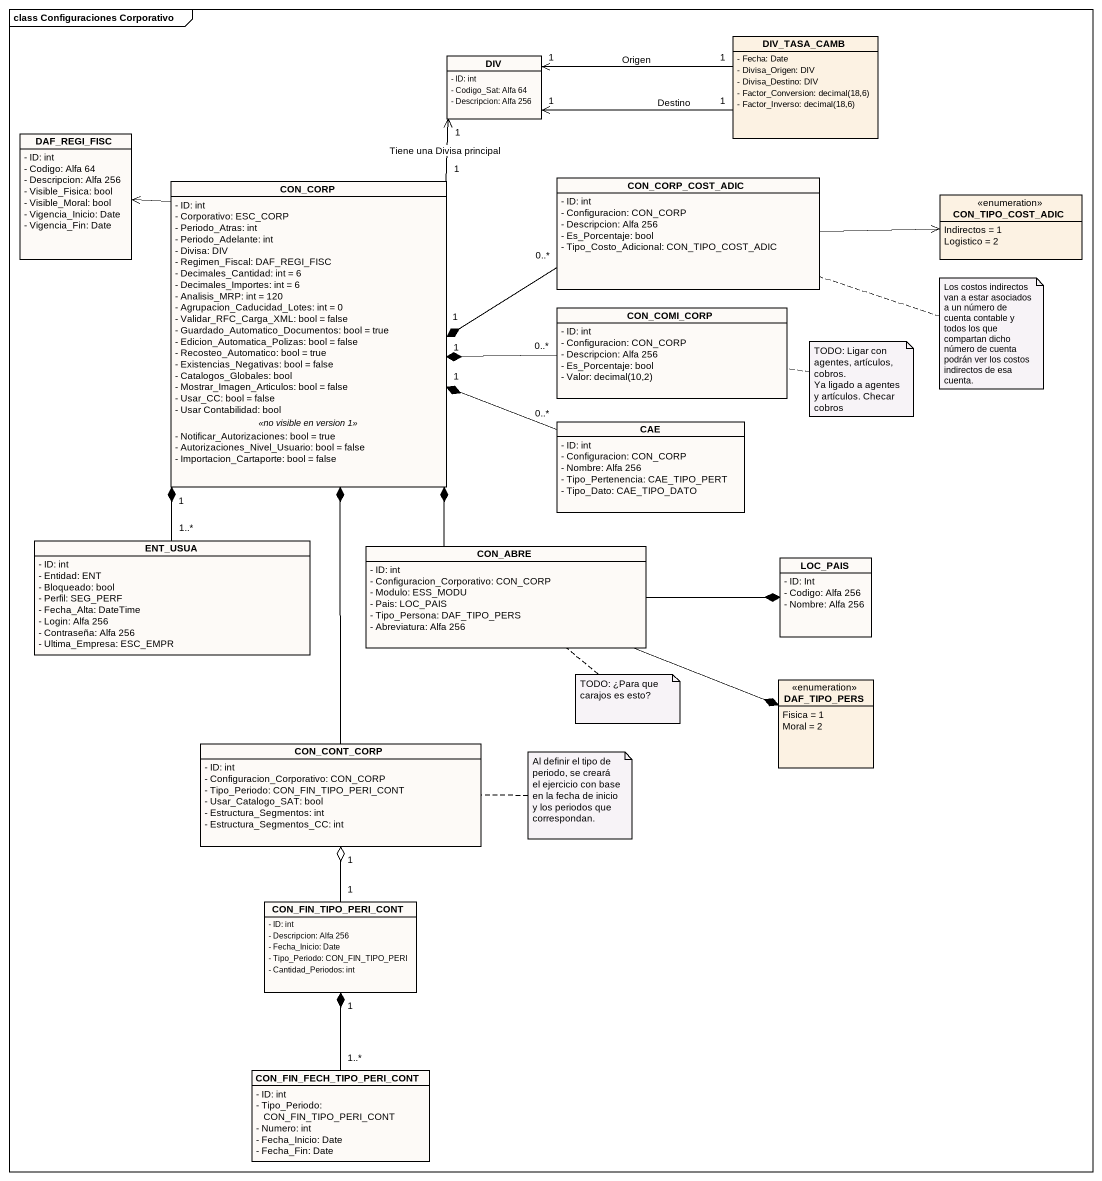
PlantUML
@startuml
mainframe class Configuraciones Corporativo
hide circle
hide empty members
skinparam classAttributeIconSize 0
class DIV #FDFAF7 {
  - ID: int
  - Codigo_Sat: Alfa 64
  - Descripcion: Alfa 256
}
class DIV_TASA_CAMB {
  - Fecha: Date
  - Divisa_Origen: DIV
  - Divisa_Destino: DIV
  {field} - Factor_Conversion: decimal(18,6)
  {field} - Factor_Inverso: decimal(18,6)
}
class DAF_REGI_FISC #FDFAF7 {
  - ID: int
  - Codigo: Alfa 64
  - Descripcion: Alfa 256
  - Visible_Fisica: bool
  - Visible_Moral: bool
  - Vigencia_Inicio: Date
  - Vigencia_Fin: Date
}
class CON_CORP #FDFAF7 {
  - ID: int
  - Corporativo: ESC_CORP
  - Periodo_Atras: int
  - Periodo_Adelante: int
  - Divisa: DIV
  - Regimen_Fiscal: DAF_REGI_FISC
  - Decimales_Cantidad: int = 6
  - Decimales_Importes: int = 6
  - Analisis_MRP: int = 120
  - Agrupacion_Caducidad_Lotes: int = 0
  - Validar_RFC_Carga_XML: bool = false
  - Guardado_Automatico_Documentos: bool = true
  - Edicion_Automatica_Polizas: bool = false
  - Recosteo_Automatico: bool = true
  - Existencias_Negativas: bool = false
  - Catalogos_Globales: bool
  - Mostrar_Imagen_Articulos: bool = false
  - Usar_CC: bool = false
  - Usar Contabilidad: bool
  .. <<no visible en version 1>> ..
  - Notificar_Autorizaciones: bool = true
  - Autorizaciones_Nivel_Usuario: bool = false
  - Importacion_Cartaporte: bool = false
}
class CON_CORP_COST_ADIC #FDFAF7 {
  - ID: int
  - Configuracion: CON_CORP
  - Descripcion: Alfa 256
  - Es_Porcentaje: bool
  - Tipo_Costo_Adicional: CON_TIPO_COST_ADIC
}
enum CON_TIPO_COST_ADIC {
  Indirectos = 1
  Logistico = 2
}
class CON_COMI_CORP #FDFAF7 {
  - ID: int
  - Configuracion: CON_CORP
  - Descripcion: Alfa 256
  - Es_Porcentaje: bool
  {field} - Valor: decimal(10,2)
}
class CAE #FDFAF7 {
  - ID: int
  - Configuracion: CON_CORP
  - Nombre: Alfa 256
  - Tipo_Pertenencia: CAE_TIPO_PERT
  - Tipo_Dato: CAE_TIPO_DATO
}
class ENT_USUA #FDFAF7 {
  - ID: int
  - Entidad: ENT
  - Bloqueado: bool
  - Perfil: SEG_PERF
  - Fecha_Alta: DateTime
  - Login: Alfa 256
  - Contraseña: Alfa 256
  - Ultima_Empresa: ESC_EMPR
}
class CON_ABRE #FDFAF7 {
  - ID: int
  - Configuracion_Corporativo: CON_CORP
  - Modulo: ESS_MODU
  - Pais: LOC_PAIS
  - Tipo_Persona: DAF_TIPO_PERS
  - Abreviatura: Alfa 256
}
class LOC_PAIS #FDFAF7 {
  - ID: Int
  - Codigo: Alfa 256
  - Nombre: Alfa 256
}
enum DAF_TIPO_PERS {
  Fisica = 1
  Moral = 2
}
class CON_CONT_CORP #FDFAF7 {
  - ID: int
  - Configuracion_Corporativo: CON_CORP
  - Tipo_Periodo: CON_FIN_TIPO_PERI_CONT
  - Usar_Catalogo_SAT: bool
  - Estructura_Segmentos: int
  - Estructura_Segmentos_CC: int
}
class CON_FIN_TIPO_PERI_CONT #FDFAF7 {
  - ID: int
  - Descripcion: Alfa 256
  - Fecha_Inicio: Date
  - Tipo_Periodo: CON_FIN_TIPO_PERI
  - Cantidad_Periodos: int
}
class CON_FIN_FECH_TIPO_PERI_CONT #FDFAF7 {
  - ID: int
  - Tipo_Periodo: CON_FIN_TIPO_PERI_CONT
  - Numero: int
  - Fecha_Inicio: Date
  - Fecha_Fin: Date
}
DIV_TASA_CAMB "1" -left-> "1" DIV : Destino
DIV_TASA_CAMB "1" -left-> "1" DIV : Origen
CON_CORP "1" -up-> "1" DIV : Tiene una Divisa principal
CON_CORP -left-> DAF_REGI_FISC
CON_CORP_COST_ADIC "0..*" -left-* "1" CON_CORP
CON_CORP_COST_ADIC -right-> CON_TIPO_COST_ADIC
CON_COMI_CORP "0..*" -left-* "1" CON_CORP
CAE "0..*" -left-* "1" CON_CORP
ENT_USUA "1..*" -up-* "1" CON_CORP
CON_ABRE -up-* CON_CORP
CON_ABRE -right-* LOC_PAIS
CON_ABRE -right-* DAF_TIPO_PERS
CON_CONT_CORP -up-* CON_CORP
CON_FIN_TIPO_PERI_CONT "1" -up-o "1" CON_CONT_CORP
CON_FIN_FECH_TIPO_PERI_CONT "1..*" -up-* "1" CON_FIN_TIPO_PERI_CONT
note right of CON_CORP_COST_ADIC : Los costos indirectos van a estar asociados a un número de cuenta contable y todos los que compartan dicho número de cuenta podrán ver los costos indirectos de esa cuenta.
note right of CON_COMI_CORP
  TODO: Ligar con agentes, artículos, cobros.
  Ya ligado a agentes y artículos. Checar cobros
end note
note bottom of CON_ABRE : TODO: ¿Para que carajos es esto?
note right of CON_CONT_CORP : Al definir el tipo de periodo, se creará el ejercicio con base en la fecha de inicio y los periodos que correspondan.
@enduml
